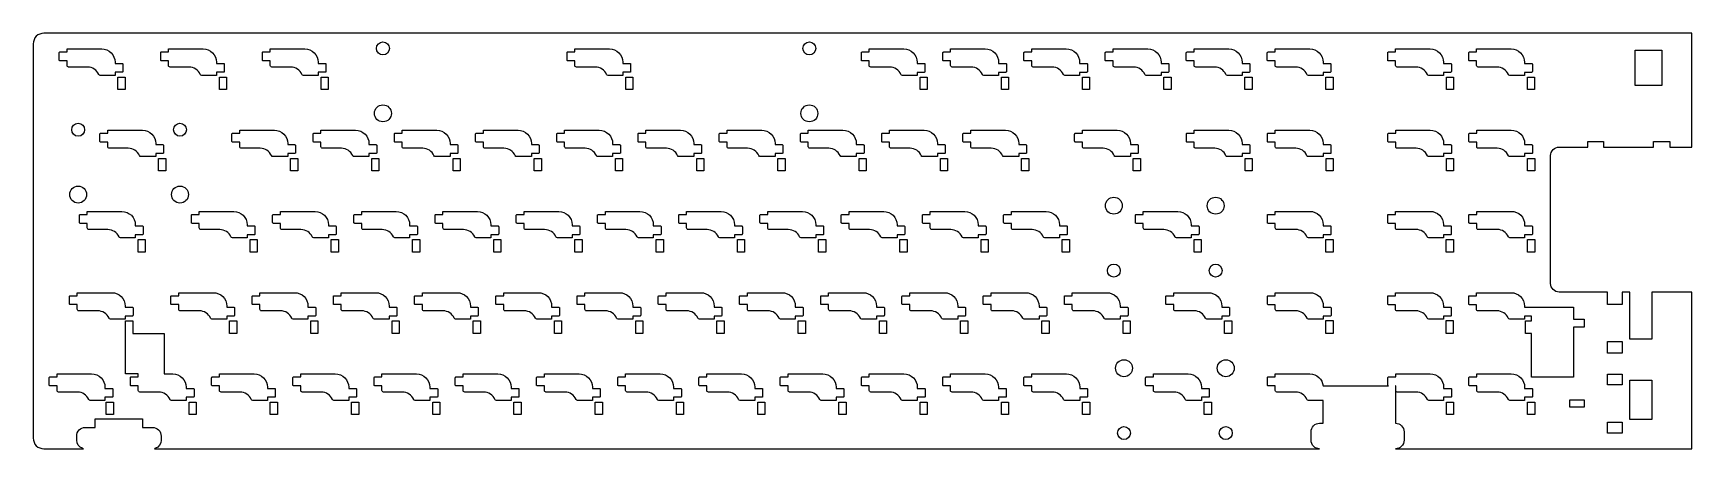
# Model space of a CAD drawing. Header units: millimetres. Extents: x -1 to 388, y -1 to 96.
import ezdxf

# ---------------------------------------------------------------- set-up
doc = ezdxf.new("R2010")
doc.units = ezdxf.units.MM
doc.layers.get('0').update_dxf_attribs({"linetype": 'CONTINUOUS'})

msp = doc.modelspace()

# ---------------------------------------------------------------- linework, layer by layer
for points in [[(11.15, -1.15, 0.063753), (10.92, -1.04, -0.317837), (9.59, 0.85), (9.59, 1.85, -0.414214), (11.59, 3.85), (13.95, 3.85), (13.95, 5.85), (25.02, 5.85), (25.02, 3.85), (27.39, 3.85, -0.414214), (29.39, 1.85), (29.39, 0.85, -0.317837), (28.05, -1.04, 0.063753), (27.83, -1.15), (301.09, -1.15, -0.414214), (299.09, 0.85), (299.09, 2.85, -0.414214), (301.09, 4.85), (301.91, 4.85), (301.91, 10.2), (298.47, 10.2, -0.298217), (298.13, 10.43, 0.298217), (295.49, 12.15), (291.05, 12.15, -0.414214), (290.68, 12.53), (290.68, 13.6), (289.04, 13.6, -0.414214), (288.84, 13.8), (288.84, 15.5, -0.414214), (289.04, 15.7), (290.68, 15.7), (290.68, 16.4), (298.8, 16.4, -0.383531), (301.91, 13.61), (317.23, 13.61, -0.322848), (317.09, 13.8), (317.09, 15.5, -0.414214), (317.29, 15.7), (318.93, 15.7), (318.93, 16.4), (327.05, 16.4, -0.414214), (330.18, 13.28), (330.18, 13.02), (331.81, 13.02, -0.414214), (332.01, 12.82), (332.01, 11.12, -0.414214), (331.81, 10.92), (330.18, 10.92), (330.18, 10.2), (326.72, 10.2, -0.298217), (326.38, 10.43, 0.298217), (323.74, 12.15), (319.3, 12.15, -0.414214), (318.93, 12.53), (318.93, 13.6), (318.89, 13.6), (318.89, 4.85, -0.414214), (320.89, 2.85), (320.89, 0.85, -0.414214), (318.89, -1.15), (388.39, -1.15), (388.39, 35.59), (379.03, 35.59), (379.03, 24.59), (373.82, 24.59), (373.82, 35.59), (372.04, 35.59), (372.04, 32.72), (368.62, 32.72), (368.62, 35.59), (357.26, 35.59, -0.414214), (355.26, 37.59), (355.26, 67.59, -0.414214), (357.26, 69.59), (363.98, 69.59), (363.98, 70.92), (367.66, 70.92), (367.66, 69.59), (379.36, 69.59), (379.36, 70.92), (383.26, 70.92), (383.26, 69.59), (388.39, 69.59), (388.39, 96.29), (1.89, 96.29, 0.414214), (-0.61, 93.79), (-0.61, 1.35, 0.414214), (1.89, -1.15)], [(12.14, 88.35), (7.7, 88.35, -0.414214), (7.33, 88.73), (7.33, 89.8), (5.69, 89.8, -0.414214), (5.49, 90), (5.49, 91.7, -0.414214), (5.69, 91.9), (7.33, 91.9), (7.33, 92.6), (15.45, 92.6, -0.414214), (18.58, 89.48), (18.58, 89.22), (20.21, 89.22, -0.414214), (20.41, 89.02), (20.41, 87.32, -0.414214), (20.21, 87.12), (18.58, 87.12), (18.58, 86.4), (15.12, 86.4, -0.298217), (14.78, 86.63, 0.298217)], [(35.94, 88.35), (31.5, 88.35, -0.414214), (31.13, 88.73), (31.13, 89.8), (29.49, 89.8, -0.414214), (29.29, 90), (29.29, 91.7, -0.414214), (29.49, 91.9), (31.13, 91.9), (31.13, 92.6), (39.25, 92.6, -0.414214), (42.38, 89.48), (42.38, 89.22), (44.01, 89.22, -0.414214), (44.21, 89.02), (44.21, 87.32, -0.414214), (44.01, 87.12), (42.38, 87.12), (42.38, 86.4), (38.92, 86.4, -0.298217), (38.58, 86.63, 0.298217)], [(59.79, 88.35), (55.35, 88.35, -0.414214), (54.98, 88.73), (54.98, 89.8), (53.34, 89.8, -0.414214), (53.14, 90), (53.14, 91.7, -0.414214), (53.34, 91.9), (54.98, 91.9), (54.98, 92.6), (63.1, 92.6, -0.414214), (66.23, 89.48), (66.23, 89.22), (67.86, 89.22, -0.414214), (68.06, 89.02), (68.06, 87.32, -0.414214), (67.86, 87.12), (66.23, 87.12), (66.23, 86.4), (62.77, 86.4, -0.298217), (62.43, 86.63, 0.298217)], [(131.24, 88.35), (126.8, 88.35, -0.414214), (126.43, 88.73), (126.43, 89.8), (124.79, 89.8, -0.414214), (124.59, 90), (124.59, 91.7, -0.414214), (124.79, 91.9), (126.43, 91.9), (126.43, 92.6), (134.55, 92.6, -0.414214), (137.68, 89.48), (137.68, 89.22), (139.31, 89.22, -0.414214), (139.51, 89.02), (139.51, 87.32, -0.414214), (139.31, 87.12), (137.68, 87.12), (137.68, 86.4), (134.22, 86.4, -0.298217), (133.88, 86.63, 0.298217)], [(200.27, 88.34), (195.83, 88.34, -0.414214), (195.46, 88.72), (195.46, 89.79), (193.82, 89.79, -0.414214), (193.62, 89.99), (193.62, 91.69, -0.414214), (193.82, 91.89), (195.46, 91.89), (195.46, 92.59), (203.58, 92.59, -0.414214), (206.71, 89.47), (206.71, 89.21), (208.34, 89.21, -0.414214), (208.54, 89.01), (208.54, 87.31, -0.414214), (208.34, 87.11), (206.71, 87.11), (206.71, 86.39), (203.25, 86.39, -0.298217), (202.91, 86.62, 0.298217)], [(219.37, 88.34), (214.93, 88.34, -0.414214), (214.56, 88.72), (214.56, 89.79), (212.92, 89.79, -0.414214), (212.72, 89.99), (212.72, 91.69, -0.414214), (212.92, 91.89), (214.56, 91.89), (214.56, 92.59), (222.68, 92.59, -0.414214), (225.81, 89.47), (225.81, 89.21), (227.44, 89.21, -0.414214), (227.64, 89.01), (227.64, 87.31, -0.414214), (227.44, 87.11), (225.81, 87.11), (225.81, 86.39), (222.35, 86.39, -0.298217), (222.01, 86.62, 0.298217)], [(238.37, 88.34), (233.93, 88.34, -0.414214), (233.56, 88.72), (233.56, 89.79), (231.92, 89.79, -0.414214), (231.72, 89.99), (231.72, 91.69, -0.414214), (231.92, 91.89), (233.56, 91.89), (233.56, 92.59), (241.68, 92.59, -0.414214), (244.81, 89.47), (244.81, 89.21), (246.44, 89.21, -0.414214), (246.64, 89.01), (246.64, 87.31, -0.414214), (246.44, 87.11), (244.81, 87.11), (244.81, 86.39), (241.35, 86.39, -0.298217), (241.01, 86.62, 0.298217)], [(257.47, 88.34), (253.03, 88.34, -0.414214), (252.66, 88.72), (252.66, 89.79), (251.02, 89.79, -0.414214), (250.82, 89.99), (250.82, 91.69, -0.414214), (251.02, 91.89), (252.66, 91.89), (252.66, 92.59), (260.78, 92.59, -0.414214), (263.91, 89.47), (263.91, 89.21), (265.54, 89.21, -0.414214), (265.74, 89.01), (265.74, 87.31, -0.414214), (265.54, 87.11), (263.91, 87.11), (263.91, 86.39), (260.45, 86.39, -0.298217), (260.11, 86.62, 0.298217)], [(276.47, 88.34), (272.03, 88.34, -0.414214), (271.66, 88.72), (271.66, 89.79), (270.02, 89.79, -0.414214), (269.82, 89.99), (269.82, 91.69, -0.414214), (270.02, 91.89), (271.66, 91.89), (271.66, 92.59), (279.78, 92.59, -0.414214), (282.91, 89.47), (282.91, 89.21), (284.54, 89.21, -0.414214), (284.74, 89.01), (284.74, 87.31, -0.414214), (284.54, 87.11), (282.91, 87.11), (282.91, 86.39), (279.45, 86.39, -0.298217), (279.11, 86.62, 0.298217)], [(295.47, 88.34), (291.03, 88.34, -0.414214), (290.66, 88.72), (290.66, 89.79), (289.02, 89.79, -0.414214), (288.82, 89.99), (288.82, 91.69, -0.414214), (289.02, 91.89), (290.66, 91.89), (290.66, 92.59), (298.78, 92.59, -0.414214), (301.91, 89.47), (301.91, 89.21), (303.54, 89.21, -0.414214), (303.74, 89.01), (303.74, 87.31, -0.414214), (303.54, 87.11), (301.91, 87.11), (301.91, 86.39), (298.45, 86.39, -0.298217), (298.11, 86.62, 0.298217)], [(323.72, 88.34), (319.28, 88.34, -0.414214), (318.91, 88.72), (318.91, 89.79), (317.27, 89.79, -0.414214), (317.07, 89.99), (317.07, 91.69, -0.414214), (317.27, 91.89), (318.91, 91.89), (318.91, 92.59), (327.03, 92.59, -0.414214), (330.16, 89.47), (330.16, 89.21), (331.79, 89.21, -0.414214), (331.99, 89.01), (331.99, 87.31, -0.414214), (331.79, 87.11), (330.16, 87.11), (330.16, 86.39), (326.7, 86.39, -0.298217), (326.36, 86.62, 0.298217)], [(342.72, 88.34), (338.28, 88.34, -0.414214), (337.91, 88.72), (337.91, 89.79), (336.27, 89.79, -0.414214), (336.07, 89.99), (336.07, 91.69, -0.414214), (336.27, 91.89), (337.91, 91.89), (337.91, 92.59), (346.03, 92.59, -0.414214), (349.16, 89.47), (349.16, 89.21), (350.79, 89.21, -0.414214), (350.99, 89.01), (350.99, 87.31, -0.414214), (350.79, 87.11), (349.16, 87.11), (349.16, 86.39), (345.7, 86.39, -0.298217), (345.36, 86.62, 0.298217)], [(21.69, 69.3), (17.25, 69.3, -0.414214), (16.88, 69.68), (16.88, 70.75), (15.24, 70.75, -0.414214), (15.04, 70.95), (15.04, 72.65, -0.414214), (15.24, 72.85), (16.88, 72.85), (16.88, 73.55), (25, 73.55, -0.414214), (28.13, 70.43), (28.13, 70.17), (29.76, 70.17, -0.414214), (29.96, 69.97), (29.96, 68.27, -0.414214), (29.76, 68.07), (28.13, 68.07), (28.13, 67.35), (24.67, 67.35, -0.298217), (24.33, 67.58, 0.298217)], [(52.64, 69.3), (48.2, 69.3, -0.414214), (47.83, 69.68), (47.83, 70.75), (46.19, 70.75, -0.414214), (45.99, 70.95), (45.99, 72.65, -0.414214), (46.19, 72.85), (47.83, 72.85), (47.83, 73.55), (55.95, 73.55, -0.414214), (59.08, 70.43), (59.08, 70.17), (60.71, 70.17, -0.414214), (60.91, 69.97), (60.91, 68.27, -0.414214), (60.71, 68.07), (59.08, 68.07), (59.08, 67.35), (55.62, 67.35, -0.298217), (55.28, 67.58, 0.298217)], [(71.69, 69.3), (67.25, 69.3, -0.414214), (66.88, 69.68), (66.88, 70.75), (65.24, 70.75, -0.414214), (65.04, 70.95), (65.04, 72.65, -0.414214), (65.24, 72.85), (66.88, 72.85), (66.88, 73.55), (75, 73.55, -0.414214), (78.13, 70.43), (78.13, 70.17), (79.76, 70.17, -0.414214), (79.96, 69.97), (79.96, 68.27, -0.414214), (79.76, 68.07), (78.13, 68.07), (78.13, 67.35), (74.67, 67.35, -0.298217), (74.33, 67.58, 0.298217)], [(90.74, 69.3), (86.3, 69.3, -0.414214), (85.93, 69.68), (85.93, 70.75), (84.29, 70.75, -0.414214), (84.09, 70.95), (84.09, 72.65, -0.414214), (84.29, 72.85), (85.93, 72.85), (85.93, 73.55), (94.05, 73.55, -0.414214), (97.18, 70.43), (97.18, 70.17), (98.81, 70.17, -0.414214), (99.01, 69.97), (99.01, 68.27, -0.414214), (98.81, 68.07), (97.18, 68.07), (97.18, 67.35), (93.72, 67.35, -0.298217), (93.38, 67.58, 0.298217)], [(109.79, 69.3), (105.35, 69.3, -0.414214), (104.98, 69.68), (104.98, 70.75), (103.34, 70.75, -0.414214), (103.14, 70.95), (103.14, 72.65, -0.414214), (103.34, 72.85), (104.98, 72.85), (104.98, 73.55), (113.1, 73.55, -0.414214), (116.23, 70.43), (116.23, 70.17), (117.86, 70.17, -0.414214), (118.06, 69.97), (118.06, 68.27, -0.414214), (117.86, 68.07), (116.23, 68.07), (116.23, 67.35), (112.77, 67.35, -0.298217), (112.43, 67.58, 0.298217)], [(128.84, 69.3), (124.4, 69.3, -0.414214), (124.03, 69.68), (124.03, 70.75), (122.39, 70.75, -0.414214), (122.19, 70.95), (122.19, 72.65, -0.414214), (122.39, 72.85), (124.03, 72.85), (124.03, 73.55), (132.15, 73.55, -0.414214), (135.28, 70.43), (135.28, 70.17), (136.91, 70.17, -0.414214), (137.11, 69.97), (137.11, 68.27, -0.414214), (136.91, 68.07), (135.28, 68.07), (135.28, 67.35), (131.82, 67.35, -0.298217), (131.48, 67.58, 0.298217)], [(147.89, 69.3), (143.45, 69.3, -0.414214), (143.08, 69.68), (143.08, 70.75), (141.44, 70.75, -0.414214), (141.24, 70.95), (141.24, 72.65, -0.414214), (141.44, 72.85), (143.08, 72.85), (143.08, 73.55), (151.2, 73.55, -0.414214), (154.33, 70.43), (154.33, 70.17), (155.96, 70.17, -0.414214), (156.16, 69.97), (156.16, 68.27, -0.414214), (155.96, 68.07), (154.33, 68.07), (154.33, 67.35), (150.87, 67.35, -0.298217), (150.53, 67.58, 0.298217)], [(166.94, 69.3), (162.5, 69.3, -0.414214), (162.13, 69.68), (162.13, 70.75), (160.49, 70.75, -0.414214), (160.29, 70.95), (160.29, 72.65, -0.414214), (160.49, 72.85), (162.13, 72.85), (162.13, 73.55), (170.25, 73.55, -0.414214), (173.38, 70.43), (173.38, 70.17), (175.01, 70.17, -0.414214), (175.21, 69.97), (175.21, 68.27, -0.414214), (175.01, 68.07), (173.38, 68.07), (173.38, 67.35), (169.92, 67.35, -0.298217), (169.58, 67.58, 0.298217)], [(185.99, 69.3), (181.55, 69.3, -0.414214), (181.18, 69.68), (181.18, 70.75), (179.54, 70.75, -0.414214), (179.34, 70.95), (179.34, 72.65, -0.414214), (179.54, 72.85), (181.18, 72.85), (181.18, 73.55), (189.3, 73.55, -0.414214), (192.43, 70.43), (192.43, 70.17), (194.06, 70.17, -0.414214), (194.26, 69.97), (194.26, 68.27, -0.414214), (194.06, 68.07), (192.43, 68.07), (192.43, 67.35), (188.97, 67.35, -0.298217), (188.63, 67.58, 0.298217)], [(205.04, 69.3), (200.6, 69.3, -0.414214), (200.23, 69.68), (200.23, 70.75), (198.59, 70.75, -0.414214), (198.39, 70.95), (198.39, 72.65, -0.414214), (198.59, 72.85), (200.23, 72.85), (200.23, 73.55), (208.35, 73.55, -0.414214), (211.48, 70.43), (211.48, 70.17), (213.11, 70.17, -0.414214), (213.31, 69.97), (213.31, 68.27, -0.414214), (213.11, 68.07), (211.48, 68.07), (211.48, 67.35), (208.02, 67.35, -0.298217), (207.68, 67.58, 0.298217)], [(224.09, 69.3), (219.65, 69.3, -0.414214), (219.28, 69.68), (219.28, 70.75), (217.64, 70.75, -0.414214), (217.44, 70.95), (217.44, 72.65, -0.414214), (217.64, 72.85), (219.28, 72.85), (219.28, 73.55), (227.4, 73.55, -0.414214), (230.53, 70.43), (230.53, 70.17), (232.16, 70.17, -0.414214), (232.36, 69.97), (232.36, 68.27, -0.414214), (232.16, 68.07), (230.53, 68.07), (230.53, 67.35), (227.07, 67.35, -0.298217), (226.73, 67.58, 0.298217)], [(250.29, 69.3), (245.85, 69.3, -0.414214), (245.48, 69.68), (245.48, 70.75), (243.84, 70.75, -0.414214), (243.64, 70.95), (243.64, 72.65, -0.414214), (243.84, 72.85), (245.48, 72.85), (245.48, 73.55), (253.6, 73.55, -0.414214), (256.73, 70.43), (256.73, 70.17), (258.36, 70.17, -0.414214), (258.56, 69.97), (258.56, 68.27, -0.414214), (258.36, 68.07), (256.73, 68.07), (256.73, 67.35), (253.27, 67.35, -0.298217), (252.93, 67.58, 0.298217)], [(276.49, 69.3), (272.05, 69.3, -0.414214), (271.68, 69.67), (271.68, 70.74), (270.04, 70.74, -0.414214), (269.84, 70.94), (269.84, 72.64, -0.414214), (270.04, 72.84), (271.68, 72.84), (271.68, 73.55), (279.8, 73.55, -0.414214), (282.93, 70.42), (282.93, 70.16), (284.56, 70.16, -0.414214), (284.76, 69.96), (284.76, 68.26, -0.414214), (284.56, 68.06), (282.93, 68.06), (282.93, 67.35), (279.47, 67.35, -0.298217), (279.13, 67.57, 0.298217)], [(295.49, 69.3), (291.05, 69.3, -0.414214), (290.68, 69.67), (290.68, 70.74), (289.04, 70.74, -0.414214), (288.84, 70.94), (288.84, 72.64, -0.414214), (289.04, 72.84), (290.68, 72.84), (290.68, 73.55), (298.8, 73.55, -0.414214), (301.93, 70.42), (301.93, 70.16), (303.56, 70.16, -0.414214), (303.76, 69.96), (303.76, 68.26, -0.414214), (303.56, 68.06), (301.93, 68.06), (301.93, 67.35), (298.47, 67.35, -0.298217), (298.13, 67.57, 0.298217)], [(323.74, 69.3), (319.3, 69.3, -0.414214), (318.93, 69.67), (318.93, 70.74), (317.29, 70.74, -0.414214), (317.09, 70.94), (317.09, 72.64, -0.414214), (317.29, 72.84), (318.93, 72.84), (318.93, 73.55), (327.05, 73.55, -0.414214), (330.18, 70.42), (330.18, 70.16), (331.81, 70.16, -0.414214), (332.01, 69.96), (332.01, 68.26, -0.414214), (331.81, 68.06), (330.18, 68.06), (330.18, 67.35), (326.72, 67.35, -0.298217), (326.38, 67.57, 0.298217)], [(342.74, 69.3), (338.3, 69.3, -0.414214), (337.93, 69.67), (337.93, 70.74), (336.29, 70.74, -0.414214), (336.09, 70.94), (336.09, 72.64, -0.414214), (336.29, 72.84), (337.93, 72.84), (337.93, 73.55), (346.05, 73.55, -0.414214), (349.18, 70.42), (349.18, 70.16), (350.81, 70.16, -0.414214), (351.01, 69.96), (351.01, 68.26, -0.414214), (350.81, 68.06), (349.18, 68.06), (349.18, 67.35), (345.72, 67.35, -0.298217), (345.38, 67.57, 0.298217)], [(16.89, 50.25), (12.45, 50.25, -0.414214), (12.08, 50.63), (12.08, 51.7), (10.44, 51.7, -0.414214), (10.24, 51.9), (10.24, 53.6, -0.414214), (10.44, 53.8), (12.08, 53.8), (12.08, 54.5), (20.2, 54.5, -0.414214), (23.33, 51.38), (23.33, 51.12), (24.96, 51.12, -0.414214), (25.16, 50.92), (25.16, 49.22, -0.414214), (24.96, 49.02), (23.33, 49.02), (23.33, 48.3), (19.87, 48.3, -0.298217), (19.53, 48.53, 0.298217)], [(43.14, 50.25), (38.7, 50.25, -0.414214), (38.33, 50.63), (38.33, 51.7), (36.69, 51.7, -0.414214), (36.49, 51.9), (36.49, 53.6, -0.414214), (36.69, 53.8), (38.33, 53.8), (38.33, 54.5), (46.45, 54.5, -0.414214), (49.58, 51.38), (49.58, 51.12), (51.21, 51.12, -0.414214), (51.41, 50.92), (51.41, 49.22, -0.414214), (51.21, 49.02), (49.58, 49.02), (49.58, 48.3), (46.12, 48.3, -0.298217), (45.78, 48.53, 0.298217)], [(62.19, 50.25), (57.75, 50.25, -0.414214), (57.38, 50.63), (57.38, 51.7), (55.74, 51.7, -0.414214), (55.54, 51.9), (55.54, 53.6, -0.414214), (55.74, 53.8), (57.38, 53.8), (57.38, 54.5), (65.5, 54.5, -0.414214), (68.63, 51.38), (68.63, 51.12), (70.26, 51.12, -0.414214), (70.46, 50.92), (70.46, 49.22, -0.414214), (70.26, 49.02), (68.63, 49.02), (68.63, 48.3), (65.17, 48.3, -0.298217), (64.83, 48.53, 0.298217)], [(81.24, 50.25), (76.8, 50.25, -0.414214), (76.43, 50.63), (76.43, 51.7), (74.79, 51.7, -0.414214), (74.59, 51.9), (74.59, 53.6, -0.414214), (74.79, 53.8), (76.43, 53.8), (76.43, 54.5), (84.55, 54.5, -0.414214), (87.68, 51.38), (87.68, 51.12), (89.31, 51.12, -0.414214), (89.51, 50.92), (89.51, 49.22, -0.414214), (89.31, 49.02), (87.68, 49.02), (87.68, 48.3), (84.22, 48.3, -0.298217), (83.88, 48.53, 0.298217)], [(100.29, 50.25), (95.85, 50.25, -0.414214), (95.48, 50.63), (95.48, 51.7), (93.84, 51.7, -0.414214), (93.64, 51.9), (93.64, 53.6, -0.414214), (93.84, 53.8), (95.48, 53.8), (95.48, 54.5), (103.6, 54.5, -0.414214), (106.73, 51.38), (106.73, 51.12), (108.36, 51.12, -0.414214), (108.56, 50.92), (108.56, 49.22, -0.414214), (108.36, 49.02), (106.73, 49.02), (106.73, 48.3), (103.27, 48.3, -0.298217), (102.93, 48.53, 0.298217)], [(119.34, 50.25), (114.9, 50.25, -0.414214), (114.53, 50.63), (114.53, 51.7), (112.89, 51.7, -0.414214), (112.69, 51.9), (112.69, 53.6, -0.414214), (112.89, 53.8), (114.53, 53.8), (114.53, 54.5), (122.65, 54.5, -0.414214), (125.78, 51.38), (125.78, 51.12), (127.41, 51.12, -0.414214), (127.61, 50.92), (127.61, 49.22, -0.414214), (127.41, 49.02), (125.78, 49.02), (125.78, 48.3), (122.32, 48.3, -0.298217), (121.98, 48.53, 0.298217)], [(138.39, 50.25), (133.95, 50.25, -0.414214), (133.58, 50.63), (133.58, 51.7), (131.94, 51.7, -0.414214), (131.74, 51.9), (131.74, 53.6, -0.414214), (131.94, 53.8), (133.58, 53.8), (133.58, 54.5), (141.7, 54.5, -0.414214), (144.83, 51.38), (144.83, 51.12), (146.46, 51.12, -0.414214), (146.66, 50.92), (146.66, 49.22, -0.414214), (146.46, 49.02), (144.83, 49.02), (144.83, 48.3), (141.37, 48.3, -0.298217), (141.03, 48.53, 0.298217)], [(157.44, 50.25), (153, 50.25, -0.414214), (152.63, 50.63), (152.63, 51.7), (150.99, 51.7, -0.414214), (150.79, 51.9), (150.79, 53.6, -0.414214), (150.99, 53.8), (152.63, 53.8), (152.63, 54.5), (160.75, 54.5, -0.414214), (163.88, 51.38), (163.88, 51.12), (165.51, 51.12, -0.414214), (165.71, 50.92), (165.71, 49.22, -0.414214), (165.51, 49.02), (163.88, 49.02), (163.88, 48.3), (160.42, 48.3, -0.298217), (160.08, 48.53, 0.298217)], [(176.49, 50.25), (172.05, 50.25, -0.414214), (171.68, 50.63), (171.68, 51.7), (170.04, 51.7, -0.414214), (169.84, 51.9), (169.84, 53.6, -0.414214), (170.04, 53.8), (171.68, 53.8), (171.68, 54.5), (179.8, 54.5, -0.414214), (182.93, 51.38), (182.93, 51.12), (184.56, 51.12, -0.414214), (184.76, 50.92), (184.76, 49.22, -0.414214), (184.56, 49.02), (182.93, 49.02), (182.93, 48.3), (179.47, 48.3, -0.298217), (179.13, 48.53, 0.298217)], [(195.54, 50.25), (191.1, 50.25, -0.414214), (190.73, 50.63), (190.73, 51.7), (189.09, 51.7, -0.414214), (188.89, 51.9), (188.89, 53.6, -0.414214), (189.09, 53.8), (190.73, 53.8), (190.73, 54.5), (198.85, 54.5, -0.414214), (201.98, 51.38), (201.98, 51.12), (203.61, 51.12, -0.414214), (203.81, 50.92), (203.81, 49.22, -0.414214), (203.61, 49.02), (201.98, 49.02), (201.98, 48.3), (198.52, 48.3, -0.298217), (198.18, 48.53, 0.298217)], [(214.59, 50.25), (210.15, 50.25, -0.414214), (209.78, 50.63), (209.78, 51.7), (208.14, 51.7, -0.414214), (207.94, 51.9), (207.94, 53.6, -0.414214), (208.14, 53.8), (209.78, 53.8), (209.78, 54.5), (217.9, 54.5, -0.414214), (221.03, 51.38), (221.03, 51.12), (222.66, 51.12, -0.414214), (222.86, 50.92), (222.86, 49.22, -0.414214), (222.66, 49.02), (221.03, 49.02), (221.03, 48.3), (217.57, 48.3, -0.298217), (217.23, 48.53, 0.298217)], [(233.64, 50.25), (229.2, 50.25, -0.414214), (228.83, 50.63), (228.83, 51.7), (227.19, 51.7, -0.414214), (226.99, 51.9), (226.99, 53.6, -0.414214), (227.19, 53.8), (228.83, 53.8), (228.83, 54.5), (236.95, 54.5, -0.414214), (240.08, 51.38), (240.08, 51.12), (241.71, 51.12, -0.414214), (241.91, 50.92), (241.91, 49.22, -0.414214), (241.71, 49.02), (240.08, 49.02), (240.08, 48.3), (236.62, 48.3, -0.298217), (236.28, 48.53, 0.298217)], [(264.54, 50.25), (260.1, 50.25, -0.414214), (259.73, 50.63), (259.73, 51.7), (258.09, 51.7, -0.414214), (257.89, 51.9), (257.89, 53.6, -0.414214), (258.09, 53.8), (259.73, 53.8), (259.73, 54.5), (267.85, 54.5, -0.414214), (270.98, 51.38), (270.98, 51.12), (272.61, 51.12, -0.414214), (272.81, 50.92), (272.81, 49.22, -0.414214), (272.61, 49.02), (270.98, 49.02), (270.98, 48.3), (267.52, 48.3, -0.298217), (267.18, 48.53, 0.298217)], [(295.49, 50.27), (291.05, 50.27, -0.414214), (290.68, 50.64), (290.68, 51.71), (289.04, 51.71, -0.414214), (288.84, 51.91), (288.84, 53.61, -0.414214), (289.04, 53.81), (290.68, 53.81), (290.68, 54.52), (298.8, 54.52, -0.414214), (301.93, 51.39), (301.93, 51.13), (303.56, 51.13, -0.414214), (303.76, 50.93), (303.76, 49.23, -0.414214), (303.56, 49.03), (301.93, 49.03), (301.93, 48.32), (298.47, 48.32, -0.298217), (298.13, 48.54, 0.298217)], [(323.71, 50.27), (319.27, 50.27, -0.414214), (318.89, 50.64), (318.89, 51.71), (317.26, 51.71, -0.414214), (317.06, 51.91), (317.06, 53.61, -0.414214), (317.26, 53.81), (318.89, 53.81), (318.89, 54.52), (327.02, 54.52, -0.414214), (330.14, 51.39), (330.14, 51.13), (331.78, 51.13, -0.414214), (331.98, 50.93), (331.98, 49.23, -0.414214), (331.78, 49.03), (330.14, 49.03), (330.14, 48.32), (326.69, 48.32, -0.298217), (326.34, 48.54, 0.298217)], [(342.74, 50.27), (338.3, 50.27, -0.414214), (337.93, 50.64), (337.93, 51.71), (336.29, 51.71, -0.414214), (336.09, 51.91), (336.09, 53.61, -0.414214), (336.29, 53.81), (337.93, 53.81), (337.93, 54.52), (346.05, 54.52, -0.414214), (349.18, 51.39), (349.18, 51.13), (350.81, 51.13, -0.414214), (351.01, 50.93), (351.01, 49.23, -0.414214), (350.81, 49.03), (349.18, 49.03), (349.18, 48.32), (345.72, 48.32, -0.298217), (345.38, 48.54, 0.298217)], [(14.54, 31.2), (10.1, 31.2, -0.414214), (9.73, 31.58), (9.73, 32.65), (8.09, 32.65, -0.414214), (7.89, 32.85), (7.89, 34.55, -0.414214), (8.09, 34.75), (9.73, 34.75), (9.73, 35.45), (17.85, 35.45, -0.414214), (20.98, 32.33), (20.98, 32.07), (22.61, 32.07, -0.414214), (22.81, 31.87), (22.81, 30.17, -0.414214), (22.61, 29.97), (20.98, 29.97), (20.98, 29.25), (17.52, 29.25, -0.298217), (17.18, 29.48, 0.298217)], [(38.34, 31.2), (33.9, 31.2, -0.414214), (33.53, 31.58), (33.53, 32.65), (31.89, 32.65, -0.414214), (31.69, 32.85), (31.69, 34.55, -0.414214), (31.89, 34.75), (33.53, 34.75), (33.53, 35.45), (41.65, 35.45, -0.414214), (44.78, 32.33), (44.78, 32.07), (46.41, 32.07, -0.414214), (46.61, 31.87), (46.61, 30.17, -0.414214), (46.41, 29.97), (44.78, 29.97), (44.78, 29.25), (41.32, 29.25, -0.298217), (40.98, 29.48, 0.298217)], [(57.39, 31.2), (52.95, 31.2, -0.414214), (52.58, 31.58), (52.58, 32.65), (50.94, 32.65, -0.414214), (50.74, 32.85), (50.74, 34.55, -0.414214), (50.94, 34.75), (52.58, 34.75), (52.58, 35.45), (60.7, 35.45, -0.414214), (63.83, 32.33), (63.83, 32.07), (65.46, 32.07, -0.414214), (65.66, 31.87), (65.66, 30.17, -0.414214), (65.46, 29.97), (63.83, 29.97), (63.83, 29.25), (60.37, 29.25, -0.298217), (60.03, 29.48, 0.298217)], [(76.44, 31.2), (72, 31.2, -0.414214), (71.63, 31.58), (71.63, 32.65), (69.99, 32.65, -0.414214), (69.79, 32.85), (69.79, 34.55, -0.414214), (69.99, 34.75), (71.63, 34.75), (71.63, 35.45), (79.75, 35.45, -0.414214), (82.88, 32.33), (82.88, 32.07), (84.51, 32.07, -0.414214), (84.71, 31.87), (84.71, 30.17, -0.414214), (84.51, 29.97), (82.88, 29.97), (82.88, 29.25), (79.42, 29.25, -0.298217), (79.08, 29.48, 0.298217)], [(95.49, 31.2), (91.05, 31.2, -0.414214), (90.68, 31.58), (90.68, 32.65), (89.04, 32.65, -0.414214), (88.84, 32.85), (88.84, 34.55, -0.414214), (89.04, 34.75), (90.68, 34.75), (90.68, 35.45), (98.8, 35.45, -0.414214), (101.93, 32.33), (101.93, 32.07), (103.56, 32.07, -0.414214), (103.76, 31.87), (103.76, 30.17, -0.414214), (103.56, 29.97), (101.93, 29.97), (101.93, 29.25), (98.47, 29.25, -0.298217), (98.13, 29.48, 0.298217)], [(114.54, 31.2), (110.1, 31.2, -0.414214), (109.73, 31.58), (109.73, 32.65), (108.09, 32.65, -0.414214), (107.89, 32.85), (107.89, 34.55, -0.414214), (108.09, 34.75), (109.73, 34.75), (109.73, 35.45), (117.85, 35.45, -0.414214), (120.98, 32.33), (120.98, 32.07), (122.61, 32.07, -0.414214), (122.81, 31.87), (122.81, 30.17, -0.414214), (122.61, 29.97), (120.98, 29.97), (120.98, 29.25), (117.52, 29.25, -0.298217), (117.18, 29.48, 0.298217)], [(133.59, 31.2), (129.15, 31.2, -0.414214), (128.78, 31.58), (128.78, 32.65), (127.14, 32.65, -0.414214), (126.94, 32.85), (126.94, 34.55, -0.414214), (127.14, 34.75), (128.78, 34.75), (128.78, 35.45), (136.9, 35.45, -0.414214), (140.03, 32.33), (140.03, 32.07), (141.66, 32.07, -0.414214), (141.86, 31.87), (141.86, 30.17, -0.414214), (141.66, 29.97), (140.03, 29.97), (140.03, 29.25), (136.57, 29.25, -0.298217), (136.23, 29.48, 0.298217)], [(152.64, 31.2), (148.2, 31.2, -0.414214), (147.83, 31.58), (147.83, 32.65), (146.19, 32.65, -0.414214), (145.99, 32.85), (145.99, 34.55, -0.414214), (146.19, 34.75), (147.83, 34.75), (147.83, 35.45), (155.95, 35.45, -0.414214), (159.08, 32.33), (159.08, 32.07), (160.71, 32.07, -0.414214), (160.91, 31.87), (160.91, 30.17, -0.414214), (160.71, 29.97), (159.08, 29.97), (159.08, 29.25), (155.62, 29.25, -0.298217), (155.28, 29.48, 0.298217)], [(171.69, 31.2), (167.25, 31.2, -0.414214), (166.88, 31.58), (166.88, 32.65), (165.24, 32.65, -0.414214), (165.04, 32.85), (165.04, 34.55, -0.414214), (165.24, 34.75), (166.88, 34.75), (166.88, 35.45), (175, 35.45, -0.414214), (178.13, 32.33), (178.13, 32.07), (179.76, 32.07, -0.414214), (179.96, 31.87), (179.96, 30.17, -0.414214), (179.76, 29.97), (178.13, 29.97), (178.13, 29.25), (174.67, 29.25, -0.298217), (174.33, 29.48, 0.298217)], [(190.74, 31.2), (186.3, 31.2, -0.414214), (185.93, 31.58), (185.93, 32.65), (184.29, 32.65, -0.414214), (184.09, 32.85), (184.09, 34.55, -0.414214), (184.29, 34.75), (185.93, 34.75), (185.93, 35.45), (194.05, 35.45, -0.414214), (197.18, 32.33), (197.18, 32.07), (198.81, 32.07, -0.414214), (199.01, 31.87), (199.01, 30.17, -0.414214), (198.81, 29.97), (197.18, 29.97), (197.18, 29.25), (193.72, 29.25, -0.298217), (193.38, 29.48, 0.298217)], [(209.79, 31.2), (205.35, 31.2, -0.414214), (204.98, 31.58), (204.98, 32.65), (203.34, 32.65, -0.414214), (203.14, 32.85), (203.14, 34.55, -0.414214), (203.34, 34.75), (204.98, 34.75), (204.98, 35.45), (213.1, 35.45, -0.414214), (216.23, 32.33), (216.23, 32.07), (217.86, 32.07, -0.414214), (218.06, 31.87), (218.06, 30.17, -0.414214), (217.86, 29.97), (216.23, 29.97), (216.23, 29.25), (212.77, 29.25, -0.298217), (212.43, 29.48, 0.298217)], [(228.84, 31.2), (224.4, 31.2, -0.414214), (224.03, 31.58), (224.03, 32.65), (222.39, 32.65, -0.414214), (222.19, 32.85), (222.19, 34.55, -0.414214), (222.39, 34.75), (224.03, 34.75), (224.03, 35.45), (232.15, 35.45, -0.414214), (235.28, 32.33), (235.28, 32.07), (236.91, 32.07, -0.414214), (237.11, 31.87), (237.11, 30.17, -0.414214), (236.91, 29.97), (235.28, 29.97), (235.28, 29.25), (231.82, 29.25, -0.298217), (231.48, 29.48, 0.298217)], [(247.89, 31.2), (243.45, 31.2, -0.414214), (243.08, 31.58), (243.08, 32.65), (241.44, 32.65, -0.414214), (241.24, 32.85), (241.24, 34.55, -0.414214), (241.44, 34.75), (243.08, 34.75), (243.08, 35.45), (251.2, 35.45, -0.414214), (254.33, 32.33), (254.33, 32.07), (255.96, 32.07, -0.414214), (256.16, 31.87), (256.16, 30.17, -0.414214), (255.96, 29.97), (254.33, 29.97), (254.33, 29.25), (250.87, 29.25, -0.298217), (250.53, 29.48, 0.298217)], [(271.69, 31.2), (267.25, 31.2, -0.414214), (266.88, 31.58), (266.88, 32.65), (265.24, 32.65, -0.414214), (265.04, 32.85), (265.04, 34.55, -0.414214), (265.24, 34.75), (266.88, 34.75), (266.88, 35.45), (275, 35.45, -0.414214), (278.13, 32.33), (278.13, 32.07), (279.76, 32.07, -0.414214), (279.96, 31.87), (279.96, 30.17, -0.414214), (279.76, 29.97), (278.13, 29.97), (278.13, 29.25), (274.67, 29.25, -0.298217), (274.33, 29.48, 0.298217)], [(295.51, 31.19), (291.07, 31.19, -0.414214), (290.7, 31.57), (290.7, 32.64), (289.06, 32.64, -0.414214), (288.86, 32.84), (288.86, 34.54, -0.414214), (289.06, 34.74), (290.7, 34.74), (290.7, 35.44), (298.82, 35.44, -0.414214), (301.95, 32.32), (301.95, 32.06), (303.58, 32.06, -0.414214), (303.78, 31.86), (303.78, 30.16, -0.414214), (303.58, 29.96), (301.95, 29.96), (301.95, 29.24), (298.49, 29.24, -0.298217), (298.15, 29.47, 0.298217)], [(323.71, 31.19), (319.27, 31.19, -0.414214), (318.89, 31.57), (318.89, 32.64), (317.26, 32.64, -0.414214), (317.06, 32.84), (317.06, 34.54, -0.414214), (317.26, 34.74), (318.89, 34.74), (318.89, 35.44), (327.02, 35.44, -0.414214), (330.14, 32.32), (330.14, 32.06), (331.78, 32.06, -0.414214), (331.98, 31.86), (331.98, 30.16, -0.414214), (331.78, 29.96), (330.14, 29.96), (330.14, 29.24), (326.69, 29.24, -0.298217), (326.34, 29.47, 0.298217)], [(342.71, 31.19), (338.27, 31.19, -0.414214), (337.89, 31.57), (337.89, 32.64), (336.26, 32.64, -0.414214), (336.06, 32.84), (336.06, 34.54, -0.414214), (336.26, 34.74), (337.89, 34.74), (337.89, 35.44), (346.02, 35.44, -0.414214), (349.14, 32.32), (349.14, 32.06), (360.67, 32.06), (360.67, 29.25), (363.14, 29.25), (363.14, 27.38), (360.67, 27.38), (360.67, 15.62), (350.78, 15.62), (350.78, 25.91), (349.38, 25.91), (349.38, 28.84), (350.78, 28.84), (350.78, 29.96), (349.14, 29.96), (349.14, 29.24), (345.69, 29.24, -0.298217), (345.34, 29.47, 0.298217)], [(28.84, 12.15), (24.4, 12.15, -0.414214), (24.03, 12.53), (24.03, 13.6), (22.39, 13.6, -0.414214), (22.19, 13.8), (22.19, 15.5, -0.414214), (22.39, 15.7), (24.03, 15.7), (24.03, 16.4), (21.07, 16.4), (21.07, 28.84), (22.75, 28.84), (22.75, 25.91), (30.12, 25.91), (30.12, 16.4), (32.15, 16.4, -0.414214), (35.28, 13.28), (35.28, 13.02), (36.91, 13.02, -0.414214), (37.11, 12.82), (37.11, 11.12, -0.414214), (36.91, 10.92), (35.28, 10.92), (35.28, 10.2), (31.82, 10.2, -0.298217), (31.48, 10.43, 0.298217)], [(9.79, 12.15), (5.35, 12.15, -0.414214), (4.98, 12.53), (4.98, 13.6), (3.34, 13.6, -0.414214), (3.14, 13.8), (3.14, 15.5, -0.414214), (3.34, 15.7), (4.98, 15.7), (4.98, 16.4), (13.1, 16.4, -0.414214), (16.23, 13.28), (16.23, 13.02), (17.86, 13.02, -0.414214), (18.06, 12.82), (18.06, 11.12, -0.414214), (17.86, 10.92), (16.23, 10.92), (16.23, 10.2), (12.77, 10.2, -0.298217), (12.43, 10.43, 0.298217)], [(47.89, 12.15), (43.45, 12.15, -0.414214), (43.08, 12.53), (43.08, 13.6), (41.44, 13.6, -0.414214), (41.24, 13.8), (41.24, 15.5, -0.414214), (41.44, 15.7), (43.08, 15.7), (43.08, 16.4), (51.2, 16.4, -0.414214), (54.33, 13.28), (54.33, 13.02), (55.96, 13.02, -0.414214), (56.16, 12.82), (56.16, 11.12, -0.414214), (55.96, 10.92), (54.33, 10.92), (54.33, 10.2), (50.87, 10.2, -0.298217), (50.53, 10.43, 0.298217)], [(66.94, 12.15), (62.5, 12.15, -0.414214), (62.13, 12.53), (62.13, 13.6), (60.49, 13.6, -0.414214), (60.29, 13.8), (60.29, 15.5, -0.414214), (60.49, 15.7), (62.13, 15.7), (62.13, 16.4), (70.25, 16.4, -0.414214), (73.38, 13.28), (73.38, 13.02), (75.01, 13.02, -0.414214), (75.21, 12.82), (75.21, 11.12, -0.414214), (75.01, 10.92), (73.38, 10.92), (73.38, 10.2), (69.92, 10.2, -0.298217), (69.58, 10.43, 0.298217)], [(85.99, 12.15), (81.55, 12.15, -0.414214), (81.18, 12.53), (81.18, 13.6), (79.54, 13.6, -0.414214), (79.34, 13.8), (79.34, 15.5, -0.414214), (79.54, 15.7), (81.18, 15.7), (81.18, 16.4), (89.3, 16.4, -0.414214), (92.43, 13.28), (92.43, 13.02), (94.06, 13.02, -0.414214), (94.26, 12.82), (94.26, 11.12, -0.414214), (94.06, 10.92), (92.43, 10.92), (92.43, 10.2), (88.97, 10.2, -0.298217), (88.63, 10.43, 0.298217)], [(105.04, 12.15), (100.6, 12.15, -0.414214), (100.23, 12.53), (100.23, 13.6), (98.59, 13.6, -0.414214), (98.39, 13.8), (98.39, 15.5, -0.414214), (98.59, 15.7), (100.23, 15.7), (100.23, 16.4), (108.35, 16.4, -0.414214), (111.48, 13.28), (111.48, 13.02), (113.11, 13.02, -0.414214), (113.31, 12.82), (113.31, 11.12, -0.414214), (113.11, 10.92), (111.48, 10.92), (111.48, 10.2), (108.02, 10.2, -0.298217), (107.68, 10.43, 0.298217)], [(124.09, 12.15), (119.65, 12.15, -0.414214), (119.28, 12.53), (119.28, 13.6), (117.64, 13.6, -0.414214), (117.44, 13.8), (117.44, 15.5, -0.414214), (117.64, 15.7), (119.28, 15.7), (119.28, 16.4), (127.4, 16.4, -0.414214), (130.53, 13.28), (130.53, 13.02), (132.16, 13.02, -0.414214), (132.36, 12.82), (132.36, 11.12, -0.414214), (132.16, 10.92), (130.53, 10.92), (130.53, 10.2), (127.07, 10.2, -0.298217), (126.73, 10.43, 0.298217)], [(143.14, 12.15), (138.7, 12.15, -0.414214), (138.33, 12.53), (138.33, 13.6), (136.69, 13.6, -0.414214), (136.49, 13.8), (136.49, 15.5, -0.414214), (136.69, 15.7), (138.33, 15.7), (138.33, 16.4), (146.45, 16.4, -0.414214), (149.58, 13.28), (149.58, 13.02), (151.21, 13.02, -0.414214), (151.41, 12.82), (151.41, 11.12, -0.414214), (151.21, 10.92), (149.58, 10.92), (149.58, 10.2), (146.12, 10.2, -0.298217), (145.78, 10.43, 0.298217)], [(162.19, 12.15), (157.75, 12.15, -0.414214), (157.38, 12.53), (157.38, 13.6), (155.74, 13.6, -0.414214), (155.54, 13.8), (155.54, 15.5, -0.414214), (155.74, 15.7), (157.38, 15.7), (157.38, 16.4), (165.5, 16.4, -0.414214), (168.63, 13.28), (168.63, 13.02), (170.26, 13.02, -0.414214), (170.46, 12.82), (170.46, 11.12, -0.414214), (170.26, 10.92), (168.63, 10.92), (168.63, 10.2), (165.17, 10.2, -0.298217), (164.83, 10.43, 0.298217)], [(181.24, 12.15), (176.8, 12.15, -0.414214), (176.43, 12.53), (176.43, 13.6), (174.79, 13.6, -0.414214), (174.59, 13.8), (174.59, 15.5, -0.414214), (174.79, 15.7), (176.43, 15.7), (176.43, 16.4), (184.55, 16.4, -0.414214), (187.68, 13.28), (187.68, 13.02), (189.31, 13.02, -0.414214), (189.51, 12.82), (189.51, 11.12, -0.414214), (189.31, 10.92), (187.68, 10.92), (187.68, 10.2), (184.22, 10.2, -0.298217), (183.88, 10.43, 0.298217)], [(200.29, 12.15), (195.85, 12.15, -0.414214), (195.48, 12.53), (195.48, 13.6), (193.84, 13.6, -0.414214), (193.64, 13.8), (193.64, 15.5, -0.414214), (193.84, 15.7), (195.48, 15.7), (195.48, 16.4), (203.6, 16.4, -0.414214), (206.73, 13.28), (206.73, 13.02), (208.36, 13.02, -0.414214), (208.56, 12.82), (208.56, 11.12, -0.414214), (208.36, 10.92), (206.73, 10.92), (206.73, 10.2), (203.27, 10.2, -0.298217), (202.93, 10.43, 0.298217)], [(219.34, 12.15), (214.9, 12.15, -0.414214), (214.53, 12.53), (214.53, 13.6), (212.89, 13.6, -0.414214), (212.69, 13.8), (212.69, 15.5, -0.414214), (212.89, 15.7), (214.53, 15.7), (214.53, 16.4), (222.65, 16.4, -0.414214), (225.78, 13.28), (225.78, 13.02), (227.41, 13.02, -0.414214), (227.61, 12.82), (227.61, 11.12, -0.414214), (227.41, 10.92), (225.78, 10.92), (225.78, 10.2), (222.32, 10.2, -0.298217), (221.98, 10.43, 0.298217)], [(238.39, 12.15), (233.95, 12.15, -0.414214), (233.58, 12.53), (233.58, 13.6), (231.94, 13.6, -0.414214), (231.74, 13.8), (231.74, 15.5, -0.414214), (231.94, 15.7), (233.58, 15.7), (233.58, 16.4), (241.7, 16.4, -0.414214), (244.83, 13.28), (244.83, 13.02), (246.46, 13.02, -0.414214), (246.66, 12.82), (246.66, 11.12, -0.414214), (246.46, 10.92), (244.83, 10.92), (244.83, 10.2), (241.37, 10.2, -0.298217), (241.03, 10.43, 0.298217)], [(266.94, 12.15), (262.5, 12.15, -0.414214), (262.13, 12.53), (262.13, 13.6), (260.49, 13.6, -0.414214), (260.29, 13.8), (260.29, 15.5, -0.414214), (260.49, 15.7), (262.13, 15.7), (262.13, 16.4), (270.25, 16.4, -0.414214), (273.38, 13.28), (273.38, 13.02), (275.01, 13.02, -0.414214), (275.21, 12.82), (275.21, 11.12, -0.414214), (275.01, 10.92), (273.38, 10.92), (273.38, 10.2), (269.92, 10.2, -0.298217), (269.58, 10.43, 0.298217)], [(342.74, 12.15), (338.3, 12.15, -0.414214), (337.93, 12.53), (337.93, 13.6), (336.29, 13.6, -0.414214), (336.09, 13.8), (336.09, 15.5, -0.414214), (336.29, 15.7), (337.93, 15.7), (337.93, 16.4), (346.05, 16.4, -0.414214), (349.18, 13.28), (349.18, 13.02), (350.81, 13.02, -0.414214), (351.01, 12.82), (351.01, 11.12, -0.414214), (350.81, 10.92), (349.18, 10.92), (349.18, 10.2), (345.72, 10.2, -0.298217), (345.38, 10.43, 0.298217)]]:
    msp.add_lwpolyline(points, format="xyb", close=True)
for points in [[(381.37, 92.28), (381.37, 84.02), (375.06, 84.02), (375.06, 92.28)], [(19.25, 83.07), (19.25, 86), (20.93, 86), (20.93, 83.07)], [(43.05, 83.07), (43.05, 86), (44.73, 86), (44.73, 83.07)], [(68.58, 86), (68.58, 83.07), (66.9, 83.07), (66.9, 86)], [(140.03, 86), (140.03, 83.07), (138.35, 83.07), (138.35, 86)], [(207.38, 85.99), (209.06, 85.99), (209.06, 83.06), (207.38, 83.06)], [(228.16, 85.99), (228.16, 83.06), (226.48, 83.06), (226.48, 85.99)], [(245.48, 85.99), (247.16, 85.99), (247.16, 83.06), (245.48, 83.06)], [(264.58, 85.99), (266.26, 85.99), (266.26, 83.06), (264.58, 83.06)], [(283.58, 85.99), (285.26, 85.99), (285.26, 83.06), (283.58, 83.06)], [(302.58, 83.06), (302.58, 85.99), (304.26, 85.99), (304.26, 83.06)], [(330.83, 83.06), (330.83, 85.99), (332.51, 85.99), (332.51, 83.06)], [(349.83, 83.06), (349.83, 85.99), (351.51, 85.99), (351.51, 83.06)], [(28.8, 66.95), (30.48, 66.95), (30.48, 64.02), (28.8, 64.02)], [(61.43, 64.02), (59.75, 64.02), (59.75, 66.95), (61.43, 66.95)], [(80.48, 64.02), (78.8, 64.02), (78.8, 66.95), (80.48, 66.95)], [(99.53, 66.95), (99.53, 64.02), (97.85, 64.02), (97.85, 66.95)], [(118.58, 64.02), (116.9, 64.02), (116.9, 66.95), (118.58, 66.95)], [(137.63, 66.95), (137.63, 64.02), (135.95, 64.02), (135.95, 66.95)], [(156.68, 66.95), (156.68, 64.02), (155, 64.02), (155, 66.95)], [(174.05, 64.02), (174.05, 66.95), (175.73, 66.95), (175.73, 64.02)], [(194.78, 64.02), (193.1, 64.02), (193.1, 66.95), (194.78, 66.95)], [(213.83, 64.02), (212.15, 64.02), (212.15, 66.95), (213.83, 66.95)], [(232.88, 66.95), (232.88, 64.02), (231.2, 64.02), (231.2, 66.95)], [(259.08, 66.95), (259.08, 64.02), (257.4, 64.02), (257.4, 66.95)], [(283.6, 66.95), (285.28, 66.95), (285.28, 64.02), (283.6, 64.02)], [(304.28, 64.02), (302.6, 64.02), (302.6, 66.95), (304.28, 66.95)], [(330.85, 64.02), (330.85, 66.95), (332.53, 66.95), (332.53, 64.02)], [(349.85, 64.02), (349.85, 66.95), (351.53, 66.95), (351.53, 64.02)], [(25.68, 47.9), (25.68, 44.97), (24, 44.97), (24, 47.9)], [(50.25, 47.9), (51.93, 47.9), (51.93, 44.97), (50.25, 44.97)], [(69.3, 44.97), (69.3, 47.9), (70.98, 47.9), (70.98, 44.97)], [(90.03, 47.9), (90.03, 44.97), (88.35, 44.97), (88.35, 47.9)], [(109.08, 47.9), (109.08, 44.97), (107.4, 44.97), (107.4, 47.9)], [(126.45, 44.97), (126.45, 47.9), (128.13, 47.9), (128.13, 44.97)], [(145.5, 47.9), (147.18, 47.9), (147.18, 44.97), (145.5, 44.97)], [(166.23, 47.9), (166.23, 44.97), (164.55, 44.97), (164.55, 47.9)], [(185.28, 44.97), (183.6, 44.97), (183.6, 47.9), (185.28, 47.9)], [(202.65, 47.9), (204.33, 47.9), (204.33, 44.97), (202.65, 44.97)], [(223.38, 44.97), (221.7, 44.97), (221.7, 47.9), (223.38, 47.9)], [(242.43, 44.97), (240.75, 44.97), (240.75, 47.9), (242.43, 47.9)], [(271.65, 44.97), (271.65, 47.9), (273.33, 47.9), (273.33, 44.97)], [(304.28, 47.92), (304.28, 44.99), (302.58, 44.99), (302.58, 47.92)], [(330.79, 44.99), (330.79, 47.92), (332.5, 47.92), (332.5, 44.99)], [(349.85, 44.99), (349.85, 47.92), (351.53, 47.92), (351.53, 44.99)], [(45.45, 28.85), (47.13, 28.85), (47.13, 25.92), (45.45, 25.92)], [(66.18, 25.92), (64.5, 25.92), (64.5, 28.85), (66.18, 28.85)], [(83.55, 28.85), (85.23, 28.85), (85.23, 25.92), (83.55, 25.92)], [(102.6, 25.92), (102.6, 28.85), (104.28, 28.85), (104.28, 25.92)], [(121.65, 28.85), (123.33, 28.85), (123.33, 25.92), (121.65, 25.92)], [(142.38, 25.92), (140.7, 25.92), (140.7, 28.85), (142.38, 28.85)], [(159.75, 25.92), (159.75, 28.85), (161.43, 28.85), (161.43, 25.92)], [(178.8, 25.92), (178.8, 28.85), (180.48, 28.85), (180.48, 25.92)], [(199.53, 28.85), (199.53, 25.92), (197.85, 25.92), (197.85, 28.85)], [(216.9, 25.92), (216.9, 28.85), (218.58, 28.85), (218.58, 25.92)], [(237.63, 28.85), (237.63, 25.92), (235.95, 25.92), (235.95, 28.85)], [(256.68, 25.92), (255, 25.92), (255, 28.85), (256.68, 28.85)], [(280.48, 28.85), (280.48, 25.92), (278.8, 25.92), (278.8, 28.85)], [(304.24, 25.91), (302.57, 25.91), (302.57, 28.92), (304.24, 28.92)], [(330.77, 25.91), (330.77, 28.92), (332.44, 28.92), (332.44, 25.91)], [(372.04, 21.24), (368.62, 21.24), (368.62, 24.04), (372.04, 24.04)], [(372.04, 13.81), (368.62, 13.81), (368.62, 16.35), (372.04, 16.35)], [(379.03, 5.71), (373.82, 5.71), (373.82, 14.91), (379.03, 14.91)], [(18.19, 6.87), (16.51, 6.87), (16.51, 9.8), (18.19, 9.8)], [(35.95, 6.87), (35.95, 9.8), (37.63, 9.8), (37.63, 6.87)], [(55, 9.8), (56.68, 9.8), (56.68, 6.87), (55, 6.87)], [(75.73, 9.8), (75.73, 6.87), (74.05, 6.87), (74.05, 9.8)], [(94.78, 6.87), (93.1, 6.87), (93.1, 9.8), (94.78, 9.8)], [(112.15, 6.87), (112.15, 9.8), (113.83, 9.8), (113.83, 6.87)], [(132.88, 6.87), (131.2, 6.87), (131.2, 9.8), (132.88, 9.8)], [(150.25, 6.87), (150.25, 9.8), (151.93, 9.8), (151.93, 6.87)], [(170.98, 9.8), (170.98, 6.87), (169.3, 6.87), (169.3, 9.8)], [(188.35, 6.87), (188.35, 9.8), (190.03, 9.8), (190.03, 6.87)], [(207.4, 6.87), (207.4, 9.8), (209.08, 9.8), (209.08, 6.87)], [(226.45, 6.87), (226.45, 9.8), (228.13, 9.8), (228.13, 6.87)], [(245.5, 6.87), (245.5, 9.8), (247.18, 9.8), (247.18, 6.87)], [(274.05, 9.8), (275.73, 9.8), (275.73, 6.87), (274.05, 6.87)], [(332.53, 9.8), (332.53, 6.87), (330.85, 6.87), (330.85, 9.8)], [(351.53, 9.8), (351.53, 6.87), (349.85, 6.87), (349.85, 9.8)], [(363.14, 10.32), (363.14, 8.58), (359.74, 8.58), (359.74, 10.32)], [(372.04, 2.51), (368.62, 2.51), (368.62, 5.09), (372.04, 5.09)]]:
    msp.add_lwpolyline(points, close=True)
for centre, radius in [((81.42, 92.71), 1.52), ((181.42, 92.71), 1.52), ((81.42, 77.5), 1.99), ((181.42, 77.5), 1.99), ((9.94, 73.66), 1.52), ((33.82, 73.66), 1.52), ((9.94, 58.45), 1.99), ((33.82, 58.45), 1.99), ((252.83, 55.85), 1.99), ((276.71, 55.85), 1.99), ((252.83, 40.64), 1.52), ((276.71, 40.64), 1.52), ((255.21, 17.75), 1.99), ((279.09, 17.75), 1.99), ((255.21, 2.54), 1.52), ((279.09, 2.54), 1.52)]:
    msp.add_circle(centre, radius)

doc.saveas('drawing.dxf')
